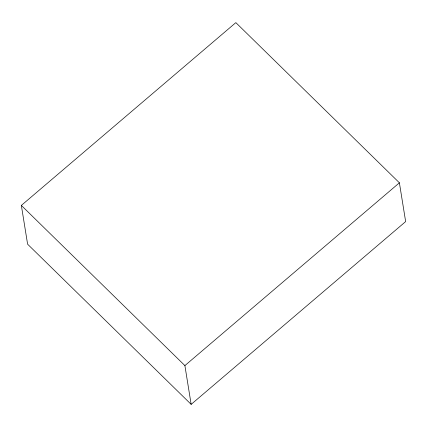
<?xml version="1.0" encoding="UTF-8"?>
<svg xmlns="http://www.w3.org/2000/svg" width="427" height="427" viewBox="0 0 427 427"><rect width="100%" height="100%" fill="white"/><g stroke="black" fill="none" stroke-linecap="round" stroke-linejoin="round"><path stroke-width="0.64" d="M21.35 205.414L235.848 22.631L399.394 182.809L405.65 221.586L191.152 404.369L27.606 244.191L21.35 205.414L184.891 365.592L191.152 404.369M184.891 365.592L399.394 182.809"/></g></svg>
